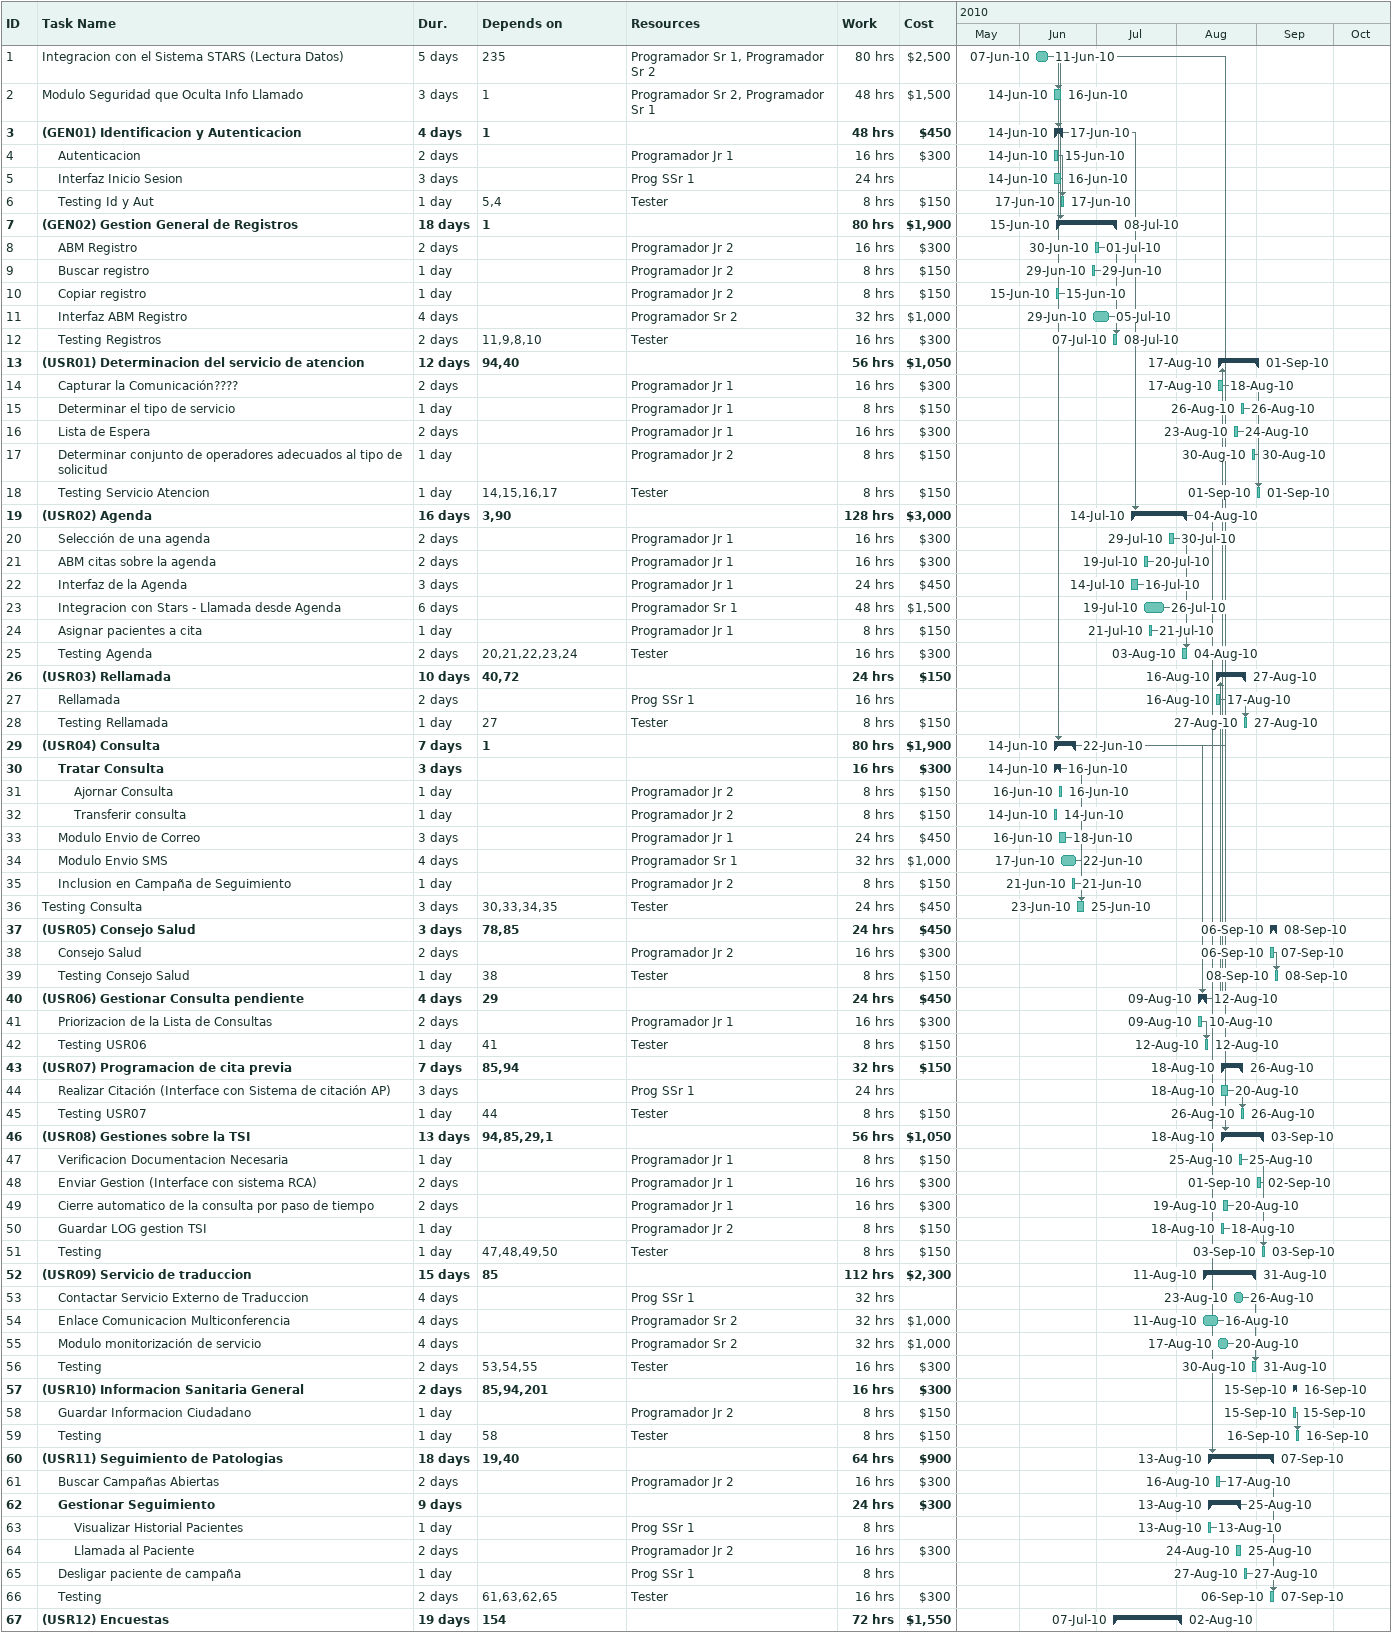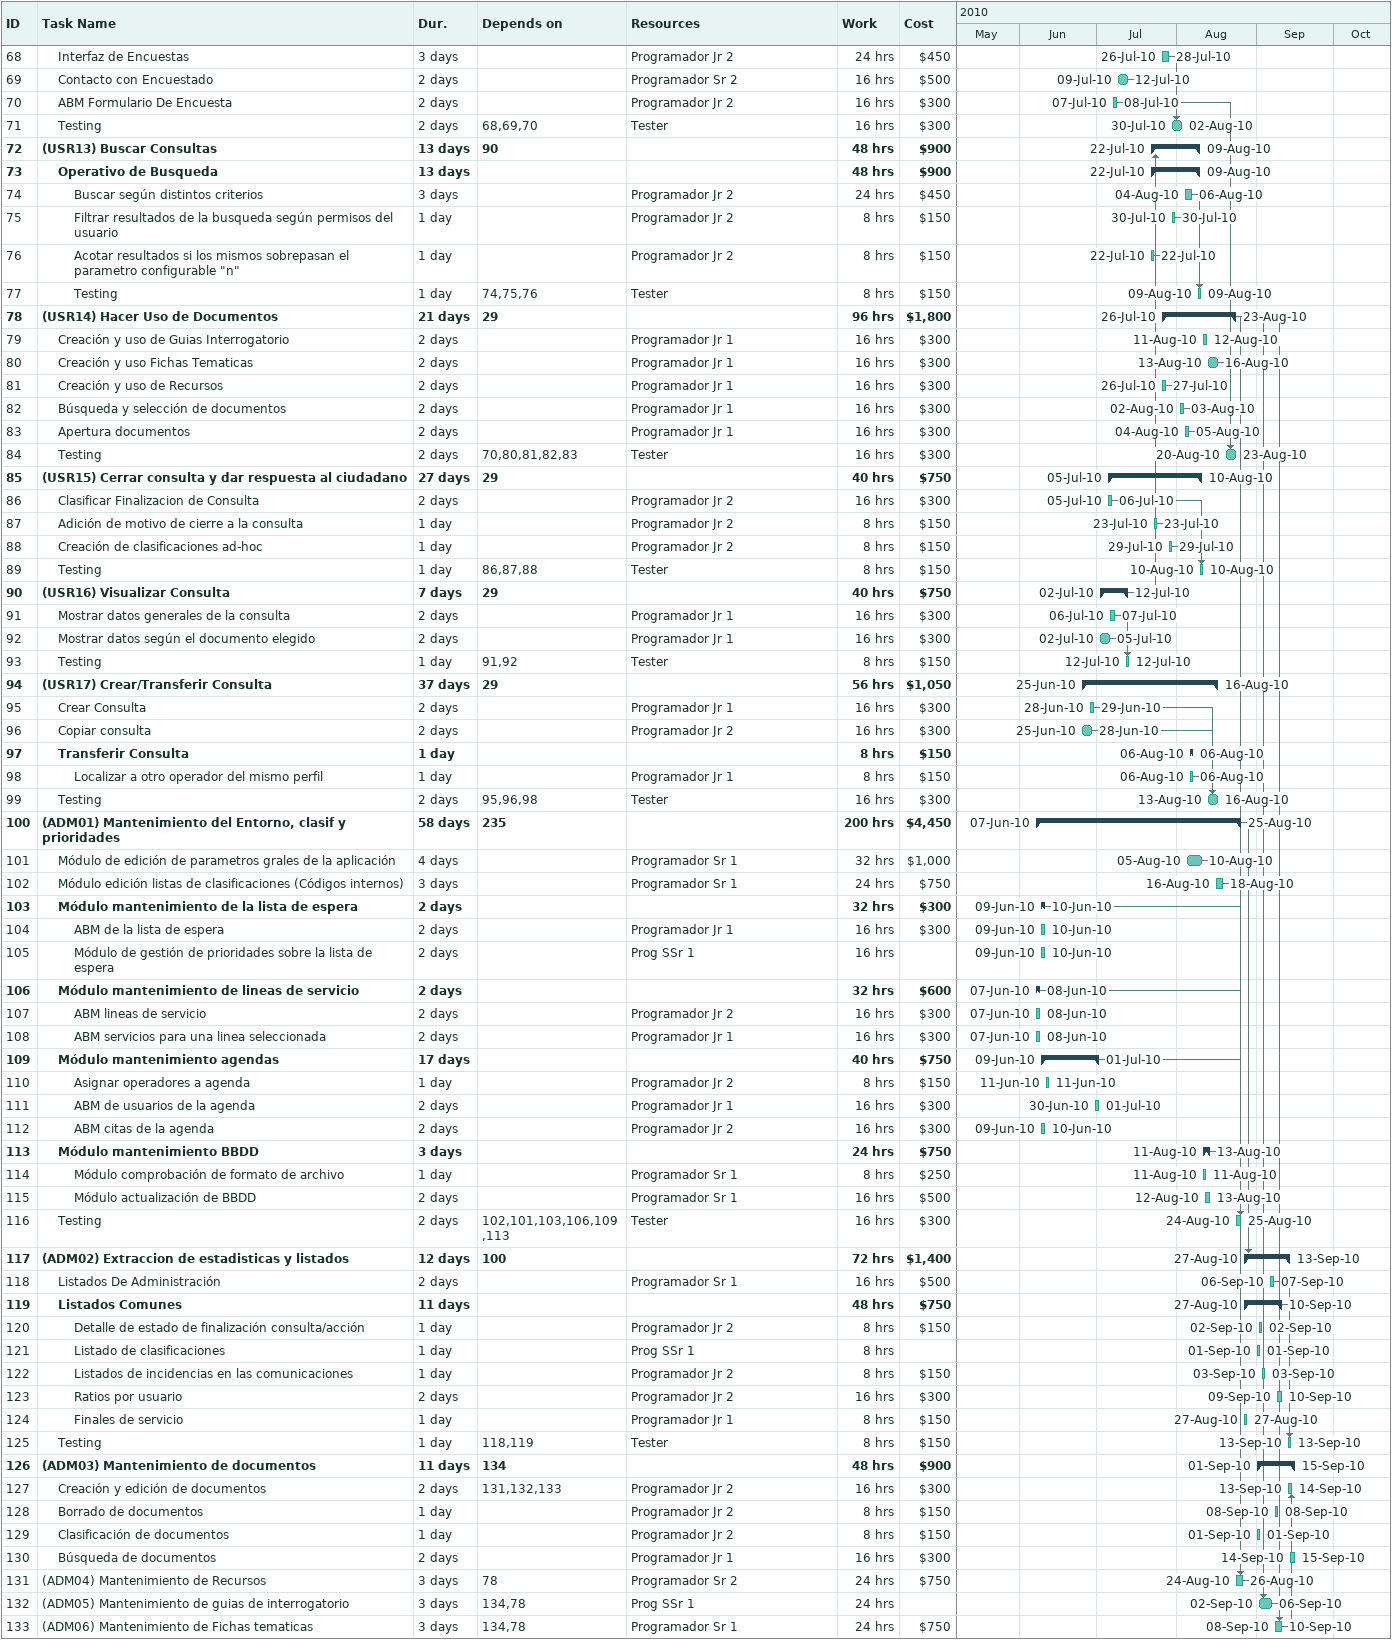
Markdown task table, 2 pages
| ID | Level | Task | Duration | Start | Finish | Predecessors | Resources | Work (h) | Cost ($) |
|---|---|---|---|---|---|---|---|---|---|
| 1 | 1 | Integracion con el Sistema STARS (Lectura Datos) | 5d | 2010-06-07 | 2010-06-11 | 235 | Programador Sr 1, Programador Sr 2 | 80 | 2500 |
| 2 | 1 | Modulo Seguridad que Oculta Info Llamado | 3d | 2010-06-14 | 2010-06-16 | 1 | Programador Sr 2, Programador Sr 1 | 48 | 1500 |
| 3 | 1 | **(GEN01) Identificacion y Autenticacion** | 4d | 2010-06-14 | 2010-06-17 | 1 |  | 48 | 450 |
| 4 | 2 | Autenticacion | 2d | 2010-06-14 | 2010-06-15 |  | Programador Jr 1 | 16 | 300 |
| 5 | 2 | Interfaz Inicio Sesion | 3d | 2010-06-14 | 2010-06-16 |  | Prog SSr 1 | 24 |  |
| 6 | 2 | Testing Id y Aut | 1d | 2010-06-17 | 2010-06-17 | 5, 4 | Tester | 8 | 150 |
| 7 | 1 | **(GEN02) Gestion General de Registros** | 18d | 2010-06-15 | 2010-07-08 | 1 |  | 80 | 1900 |
| 8 | 2 | ABM Registro | 2d | 2010-06-30 | 2010-07-01 |  | Programador Jr 2 | 16 | 300 |
| 9 | 2 | Buscar registro | 1d | 2010-06-29 | 2010-06-29 |  | Programador Jr 2 | 8 | 150 |
| 10 | 2 | Copiar registro | 1d | 2010-06-15 | 2010-06-15 |  | Programador Jr 2 | 8 | 150 |
| 11 | 2 | Interfaz ABM Registro | 4d | 2010-06-29 | 2010-07-05 |  | Programador Sr 2 | 32 | 1000 |
| 12 | 2 | Testing Registros | 2d | 2010-07-07 | 2010-07-08 | 11, 9, 8, 10 | Tester | 16 | 300 |
| 13 | 1 | **(USR01) Determinacion del servicio de atencion** | 12d | 2010-08-17 | 2010-09-01 | 94, 40 |  | 56 | 1050 |
| 14 | 2 | Capturar la Comunicación???? | 2d | 2010-08-17 | 2010-08-18 |  | Programador Jr 1 | 16 | 300 |
| 15 | 2 | Determinar el tipo de servicio | 1d | 2010-08-26 | 2010-08-26 |  | Programador Jr 1 | 8 | 150 |
| 16 | 2 | Lista de Espera | 2d | 2010-08-23 | 2010-08-24 |  | Programador Jr 1 | 16 | 300 |
| 17 | 2 | Determinar conjunto de operadores adecuados al tipo de solicitud | 1d | 2010-08-30 | 2010-08-30 |  | Programador Jr 2 | 8 | 150 |
| 18 | 2 | Testing Servicio Atencion | 1d | 2010-09-01 | 2010-09-01 | 14, 15, 16, 17 | Tester | 8 | 150 |
| 19 | 1 | **(USR02) Agenda** | 16d | 2010-07-14 | 2010-08-04 | 3, 90 |  | 128 | 3000 |
| 20 | 2 | Selección de una agenda | 2d | 2010-07-29 | 2010-07-30 |  | Programador Jr 1 | 16 | 300 |
| 21 | 2 | ABM citas sobre la agenda | 2d | 2010-07-19 | 2010-07-20 |  | Programador Jr 1 | 16 | 300 |
| 22 | 2 | Interfaz de la Agenda | 3d | 2010-07-14 | 2010-07-16 |  | Programador Jr 1 | 24 | 450 |
| 23 | 2 | Integracion con Stars - Llamada desde Agenda | 6d | 2010-07-19 | 2010-07-26 |  | Programador Sr 1 | 48 | 1500 |
| 24 | 2 | Asignar pacientes a cita | 1d | 2010-07-21 | 2010-07-21 |  | Programador Jr 1 | 8 | 150 |
| 25 | 2 | Testing Agenda | 2d | 2010-08-03 | 2010-08-04 | 20, 21, 22, 23, 24 | Tester | 16 | 300 |
| 26 | 1 | **(USR03) Rellamada** | 10d | 2010-08-16 | 2010-08-27 | 40, 72 |  | 24 | 150 |
| 27 | 2 | Rellamada | 2d | 2010-08-16 | 2010-08-17 |  | Prog SSr 1 | 16 |  |
| 28 | 2 | Testing Rellamada | 1d | 2010-08-27 | 2010-08-27 | 27 | Tester | 8 | 150 |
| 29 | 1 | **(USR04) Consulta** | 7d | 2010-06-14 | 2010-06-22 | 1 |  | 80 | 1900 |
| 30 | 2 | **Tratar Consulta** | 3d | 2010-06-14 | 2010-06-16 |  |  | 16 | 300 |
| 31 | 3 | Ajornar Consulta | 1d | 2010-06-16 | 2010-06-16 |  | Programador Jr 2 | 8 | 150 |
| 32 | 3 | Transferir consulta | 1d | 2010-06-14 | 2010-06-14 |  | Programador Jr 2 | 8 | 150 |
| 33 | 2 | Modulo Envio de Correo | 3d | 2010-06-16 | 2010-06-18 |  | Programador Jr 1 | 24 | 450 |
| 34 | 2 | Modulo Envio SMS | 4d | 2010-06-17 | 2010-06-22 |  | Programador Sr 1 | 32 | 1000 |
| 35 | 2 | Inclusion en Campaña de Seguimiento | 1d | 2010-06-21 | 2010-06-21 |  | Programador Jr 2 | 8 | 150 |
| 36 | 1 | Testing Consulta | 3d | 2010-06-23 | 2010-06-25 | 30, 33, 34, 35 | Tester | 24 | 450 |
| 37 | 1 | **(USR05) Consejo Salud** | 3d | 2010-09-06 | 2010-09-08 | 78, 85 |  | 24 | 450 |
| 38 | 2 | Consejo Salud | 2d | 2010-09-06 | 2010-09-07 |  | Programador Jr 2 | 16 | 300 |
| 39 | 2 | Testing Consejo Salud | 1d | 2010-09-08 | 2010-09-08 | 38 | Tester | 8 | 150 |
| 40 | 1 | **(USR06) Gestionar Consulta pendiente** | 4d | 2010-08-09 | 2010-08-12 | 29 |  | 24 | 450 |
| 41 | 2 | Priorizacion de la Lista de Consultas | 2d | 2010-08-09 | 2010-08-10 |  | Programador Jr 1 | 16 | 300 |
| 42 | 2 | Testing USR06 | 1d | 2010-08-12 | 2010-08-12 | 41 | Tester | 8 | 150 |
| 43 | 1 | **(USR07) Programacion de cita previa** | 7d | 2010-08-18 | 2010-08-26 | 85, 94 |  | 32 | 150 |
| 44 | 2 | Realizar Citación (Interface con Sistema de citación AP) | 3d | 2010-08-18 | 2010-08-20 |  | Prog SSr 1 | 24 |  |
| 45 | 2 | Testing USR07 | 1d | 2010-08-26 | 2010-08-26 | 44 | Tester | 8 | 150 |
| 46 | 1 | **(USR08) Gestiones sobre la TSI** | 13d | 2010-08-18 | 2010-09-03 | 94, 85, 29, 1 |  | 56 | 1050 |
| 47 | 2 | Verificacion Documentacion Necesaria | 1d | 2010-08-25 | 2010-08-25 |  | Programador Jr 1 | 8 | 150 |
| 48 | 2 | Enviar Gestion (Interface con sistema RCA) | 2d | 2010-09-01 | 2010-09-02 |  | Programador Jr 1 | 16 | 300 |
| 49 | 2 | Cierre automatico de la consulta por paso de tiempo | 2d | 2010-08-19 | 2010-08-20 |  | Programador Jr 1 | 16 | 300 |
| 50 | 2 | Guardar LOG gestion TSI | 1d | 2010-08-18 | 2010-08-18 |  | Programador Jr 2 | 8 | 150 |
| 51 | 2 | Testing | 1d | 2010-09-03 | 2010-09-03 | 47, 48, 49, 50 | Tester | 8 | 150 |
| 52 | 1 | **(USR09) Servicio de traduccion** | 15d | 2010-08-11 | 2010-08-31 | 85 |  | 112 | 2300 |
| 53 | 2 | Contactar Servicio Externo de Traduccion | 4d | 2010-08-23 | 2010-08-26 |  | Prog SSr 1 | 32 |  |
| 54 | 2 | Enlace Comunicacion Multiconferencia | 4d | 2010-08-11 | 2010-08-16 |  | Programador Sr 2 | 32 | 1000 |
| 55 | 2 | Modulo monitorización de servicio | 4d | 2010-08-17 | 2010-08-20 |  | Programador Sr 2 | 32 | 1000 |
| 56 | 2 | Testing | 2d | 2010-08-30 | 2010-08-31 | 53, 54, 55 | Tester | 16 | 300 |
| 57 | 1 | **(USR10) Informacion Sanitaria General** | 2d | 2010-09-15 | 2010-09-16 | 85, 94, 201 |  | 16 | 300 |
| 58 | 2 | Guardar Informacion Ciudadano | 1d | 2010-09-15 | 2010-09-15 |  | Programador Jr 2 | 8 | 150 |
| 59 | 2 | Testing | 1d | 2010-09-16 | 2010-09-16 | 58 | Tester | 8 | 150 |
| 60 | 1 | **(USR11) Seguimiento de Patologias** | 18d | 2010-08-13 | 2010-09-07 | 19, 40 |  | 64 | 900 |
| 61 | 2 | Buscar Campañas Abiertas | 2d | 2010-08-16 | 2010-08-17 |  | Programador Jr 2 | 16 | 300 |
| 62 | 2 | **Gestionar Seguimiento** | 9d | 2010-08-13 | 2010-08-25 |  |  | 24 | 300 |
| 63 | 3 | Visualizar Historial Pacientes | 1d | 2010-08-13 | 2010-08-13 |  | Prog SSr 1 | 8 |  |
| 64 | 3 | Llamada al Paciente | 2d | 2010-08-24 | 2010-08-25 |  | Programador Jr 2 | 16 | 300 |
| 65 | 2 | Desligar paciente de campaña | 1d | 2010-08-27 | 2010-08-27 |  | Prog SSr 1 | 8 |  |
| 66 | 2 | Testing | 2d | 2010-09-06 | 2010-09-07 | 61, 63, 62, 65 | Tester | 16 | 300 |
| 67 | 1 | **(USR12) Encuestas** | 19d | 2010-07-07 | 2010-08-02 | 154 |  | 72 | 1550 |
| 68 | 2 | Interfaz de Encuestas | 3d | 2010-07-26 | 2010-07-28 |  | Programador Jr 2 | 24 | 450 |
| 69 | 2 | Contacto con Encuestado | 2d | 2010-07-09 | 2010-07-12 |  | Programador Sr 2 | 16 | 500 |
| 70 | 2 | ABM Formulario De Encuesta | 2d | 2010-07-07 | 2010-07-08 |  | Programador Jr 2 | 16 | 300 |
| 71 | 2 | Testing | 2d | 2010-07-30 | 2010-08-02 | 68, 69, 70 | Tester | 16 | 300 |
| 72 | 1 | **(USR13) Buscar Consultas** | 13d | 2010-07-22 | 2010-08-09 | 90 |  | 48 | 900 |
| 73 | 2 | **Operativo de Busqueda** | 13d | 2010-07-22 | 2010-08-09 |  |  | 48 | 900 |
| 74 | 3 | Buscar según distintos criterios | 3d | 2010-08-04 | 2010-08-06 |  | Programador Jr 2 | 24 | 450 |
| 75 | 3 | Filtrar resultados de la busqueda según permisos del usuario | 1d | 2010-07-30 | 2010-07-30 |  | Programador Jr 2 | 8 | 150 |
| 76 | 3 | Acotar resultados si los mismos sobrepasan el parametro configurable "n" | 1d | 2010-07-22 | 2010-07-22 |  | Programador Jr 2 | 8 | 150 |
| 77 | 3 | Testing | 1d | 2010-08-09 | 2010-08-09 | 74, 75, 76 | Tester | 8 | 150 |
| 78 | 1 | **(USR14) Hacer Uso de Documentos** | 21d | 2010-07-26 | 2010-08-23 | 29 |  | 96 | 1800 |
| 79 | 2 | Creación y uso de Guias Interrogatorio | 2d | 2010-08-11 | 2010-08-12 |  | Programador Jr 1 | 16 | 300 |
| 80 | 2 | Creación y uso Fichas Tematicas | 2d | 2010-08-13 | 2010-08-16 |  | Programador Jr 1 | 16 | 300 |
| 81 | 2 | Creación y uso de Recursos | 2d | 2010-07-26 | 2010-07-27 |  | Programador Jr 1 | 16 | 300 |
| 82 | 2 | Búsqueda y selección de documentos | 2d | 2010-08-02 | 2010-08-03 |  | Programador Jr 1 | 16 | 300 |
| 83 | 2 | Apertura documentos | 2d | 2010-08-04 | 2010-08-05 |  | Programador Jr 1 | 16 | 300 |
| 84 | 2 | Testing | 2d | 2010-08-20 | 2010-08-23 | 70, 80, 81, 82, 83 | Tester | 16 | 300 |
| 85 | 1 | **(USR15) Cerrar consulta y dar respuesta al ciudadano** | 27d | 2010-07-05 | 2010-08-10 | 29 |  | 40 | 750 |
| 86 | 2 | Clasificar Finalizacion de Consulta | 2d | 2010-07-05 | 2010-07-06 |  | Programador Jr 2 | 16 | 300 |
| 87 | 2 | Adición de motivo de cierre a la consulta | 1d | 2010-07-23 | 2010-07-23 |  | Programador Jr 2 | 8 | 150 |
| 88 | 2 | Creación de clasificaciones ad-hoc | 1d | 2010-07-29 | 2010-07-29 |  | Programador Jr 2 | 8 | 150 |
| 89 | 2 | Testing | 1d | 2010-08-10 | 2010-08-10 | 86, 87, 88 | Tester | 8 | 150 |
| 90 | 1 | **(USR16) Visualizar Consulta** | 7d | 2010-07-02 | 2010-07-12 | 29 |  | 40 | 750 |
| 91 | 2 | Mostrar datos generales de la consulta | 2d | 2010-07-06 | 2010-07-07 |  | Programador Jr 1 | 16 | 300 |
| 92 | 2 | Mostrar datos según el documento elegido | 2d | 2010-07-02 | 2010-07-05 |  | Programador Jr 1 | 16 | 300 |
| 93 | 2 | Testing | 1d | 2010-07-12 | 2010-07-12 | 91, 92 | Tester | 8 | 150 |
| 94 | 1 | **(USR17) Crear/Transferir Consulta** | 37d | 2010-06-25 | 2010-08-16 | 29 |  | 56 | 1050 |
| 95 | 2 | Crear Consulta | 2d | 2010-06-28 | 2010-06-29 |  | Programador Jr 1 | 16 | 300 |
| 96 | 2 | Copiar consulta | 2d | 2010-06-25 | 2010-06-28 |  | Programador Jr 2 | 16 | 300 |
| 97 | 2 | **Transferir Consulta** | 1d | 2010-08-06 | 2010-08-06 |  |  | 8 | 150 |
| 98 | 3 | Localizar a otro operador del mismo perfil | 1d | 2010-08-06 | 2010-08-06 |  | Programador Jr 1 | 8 | 150 |
| 99 | 2 | Testing | 2d | 2010-08-13 | 2010-08-16 | 95, 96, 98 | Tester | 16 | 300 |
| 100 | 1 | **(ADM01) Mantenimiento del Entorno, clasif y prioridades** | 58d | 2010-06-07 | 2010-08-25 | 235 |  | 200 | 4450 |
| 101 | 2 | Módulo de edición de parametros grales de la aplicación | 4d | 2010-08-05 | 2010-08-10 |  | Programador Sr 1 | 32 | 1000 |
| 102 | 2 | Módulo edición listas de clasificaciones (Códigos internos) | 3d | 2010-08-16 | 2010-08-18 |  | Programador Sr 1 | 24 | 750 |
| 103 | 2 | **Módulo mantenimiento de la lista de espera** | 2d | 2010-06-09 | 2010-06-10 |  |  | 32 | 300 |
| 104 | 3 | ABM de la lista de espera | 2d | 2010-06-09 | 2010-06-10 |  | Programador Jr 1 | 16 | 300 |
| 105 | 3 | Módulo de gestión de prioridades sobre la lista de espera | 2d | 2010-06-09 | 2010-06-10 |  | Prog SSr 1 | 16 |  |
| 106 | 2 | **Módulo mantenimiento de lineas de servicio** | 2d | 2010-06-07 | 2010-06-08 |  |  | 32 | 600 |
| 107 | 3 | ABM lineas de servicio | 2d | 2010-06-07 | 2010-06-08 |  | Programador Jr 2 | 16 | 300 |
| 108 | 3 | ABM servicios para una linea seleccionada | 2d | 2010-06-07 | 2010-06-08 |  | Programador Jr 1 | 16 | 300 |
| 109 | 2 | **Módulo mantenimiento agendas** | 17d | 2010-06-09 | 2010-07-01 |  |  | 40 | 750 |
| 110 | 3 | Asignar operadores a agenda | 1d | 2010-06-11 | 2010-06-11 |  | Programador Jr 2 | 8 | 150 |
| 111 | 3 | ABM de usuarios de la agenda | 2d | 2010-06-30 | 2010-07-01 |  | Programador Jr 1 | 16 | 300 |
| 112 | 3 | ABM citas de la agenda | 2d | 2010-06-09 | 2010-06-10 |  | Programador Jr 2 | 16 | 300 |
| 113 | 2 | **Módulo mantenimiento BBDD** | 3d | 2010-08-11 | 2010-08-13 |  |  | 24 | 750 |
| 114 | 3 | Módulo comprobación de formato de archivo | 1d | 2010-08-11 | 2010-08-11 |  | Programador Sr 1 | 8 | 250 |
| 115 | 3 | Módulo actualización de BBDD | 2d | 2010-08-12 | 2010-08-13 |  | Programador Sr 1 | 16 | 500 |
| 116 | 2 | Testing | 2d | 2010-08-24 | 2010-08-25 | 102, 101, 103, 106, 109, 113 | Tester | 16 | 300 |
| 117 | 1 | **(ADM02) Extraccion de estadisticas y listados** | 12d | 2010-08-27 | 2010-09-13 | 100 |  | 72 | 1400 |
| 118 | 2 | Listados De Administración | 2d | 2010-09-06 | 2010-09-07 |  | Programador Sr 1 | 16 | 500 |
| 119 | 2 | **Listados Comunes** | 11d | 2010-08-27 | 2010-09-10 |  |  | 48 | 750 |
| 120 | 3 | Detalle de estado de finalización consulta/acción | 1d | 2010-09-02 | 2010-09-02 |  | Programador Jr 2 | 8 | 150 |
| 121 | 3 | Listado de clasificaciones | 1d | 2010-09-01 | 2010-09-01 |  | Prog SSr 1 | 8 |  |
| 122 | 3 | Listados de incidencias en las comunicaciones | 1d | 2010-09-03 | 2010-09-03 |  | Programador Jr 2 | 8 | 150 |
| 123 | 3 | Ratios por usuario | 2d | 2010-09-09 | 2010-09-10 |  | Programador Jr 2 | 16 | 300 |
| 124 | 3 | Finales de servicio | 1d | 2010-08-27 | 2010-08-27 |  | Programador Jr 1 | 8 | 150 |
| 125 | 2 | Testing | 1d | 2010-09-13 | 2010-09-13 | 118, 119 | Tester | 8 | 150 |
| 126 | 1 | **(ADM03) Mantenimiento de documentos** | 11d | 2010-09-01 | 2010-09-15 | 134 |  | 48 | 900 |
| 127 | 2 | Creación y edición de documentos | 2d | 2010-09-13 | 2010-09-14 | 131, 132, 133 | Programador Jr 2 | 16 | 300 |
| 128 | 2 | Borrado de documentos | 1d | 2010-09-08 | 2010-09-08 |  | Programador Jr 2 | 8 | 150 |
| 129 | 2 | Clasificación de documentos | 1d | 2010-09-01 | 2010-09-01 |  | Programador Jr 2 | 8 | 150 |
| 130 | 2 | Búsqueda de documentos | 2d | 2010-09-14 | 2010-09-15 |  | Programador Jr 1 | 16 | 300 |
| 131 | 1 | (ADM04) Mantenimiento de Recursos | 3d | 2010-08-24 | 2010-08-26 | 78 | Programador Sr 2 | 24 | 750 |
| 132 | 1 | (ADM05) Mantenimiento de guias de interrogatorio | 3d | 2010-09-02 | 2010-09-06 | 134, 78 | Prog SSr 1 | 24 |  |
| 133 | 1 | (ADM06) Mantenimiento de Fichas tematicas | 3d | 2010-09-08 | 2010-09-10 | 134, 78 | Programador Sr 1 | 24 | 750 |
